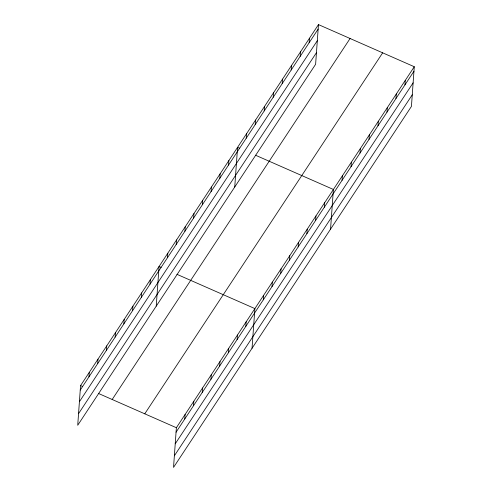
<?xml version="1.0" encoding="UTF-8"?>
<svg xmlns="http://www.w3.org/2000/svg" width="492" height="492" viewBox="0 0 492 492"><rect width="100%" height="100%" fill="white"/><g stroke="black" fill="none" stroke-linecap="round" stroke-linejoin="round"><path stroke-width="0.74" d="M318.465 24.6L80.565 385.593L77.724 425.272L315.624 64.28L318.465 24.6L414.276 66.727L411.435 106.407L173.535 467.4L176.376 427.72L414.276 66.727M88.966 376.847L89.292 372.358M97.693 363.606L98.013 359.117M106.413 350.372L106.733 345.882M115.134 337.137L115.46 332.647M123.861 323.902L124.181 319.413M132.582 310.661L132.901 306.172M141.309 297.426L141.628 292.937M150.029 284.192L150.349 279.702M156.228 306.147L159.076 266.467L161.136 267.371M167.477 257.716L167.797 253.226M176.197 244.481L176.517 239.991M184.918 231.246L185.244 226.757M193.645 218.005L193.965 213.522M184.777 418.975L185.103 414.485M202.366 204.77L202.692 200.281M193.504 405.734L193.823 401.244M211.093 191.536L211.412 187.046M202.224 392.499L202.544 388.01M219.813 178.301L220.133 173.811M210.945 379.264L211.271 374.775M228.534 165.06L228.86 160.577M219.672 366.03L219.992 361.54M234.739 187.015L237.581 147.336L239.641 148.246M228.393 352.789L228.712 348.299M246.246 138.19L246.566 133.701M237.119 339.554L237.439 335.064M255.231 124.55L255.557 120.06M245.84 326.319L246.16 321.829M264.222 110.915L264.542 106.426M252.039 348.274L254.887 308.595L176.942 274.321M273.208 97.275L273.527 92.785M263.288 299.843L263.607 295.354M282.199 83.64L282.519 79.15M272.008 286.608L272.328 282.119M291.184 69.999L291.504 65.51M280.729 273.374L281.055 268.884M300.169 56.365L300.495 51.875M289.456 260.139L289.776 255.649M309.161 42.724L309.48 38.235M298.177 246.898L298.503 242.408M306.903 233.663L307.223 229.174M315.624 220.428L315.944 215.939M324.345 207.193L324.671 202.704M330.55 229.143L333.392 189.463L255.453 155.195M342.057 180.318L342.377 175.828M351.042 166.677L351.368 162.188M360.033 153.043L360.353 148.553M369.018 139.402L369.338 134.913M378.01 125.767L378.33 121.278M386.995 112.133L387.315 107.643M395.98 98.492L396.306 94.003M404.971 84.858L405.291 80.368M80.245 390.082L318.146 29.089M79.415 401.693L317.315 40.701M78.554 413.661L316.454 52.669M112.182 399.492L350.083 38.505M144.759 413.815L382.659 52.829M176.056 432.21L413.957 71.217M175.226 443.821L413.126 82.828M174.365 455.789L412.265 94.796M80.565 385.593L82.625 386.497M98.437 393.446L176.376 427.72"/></g></svg>
